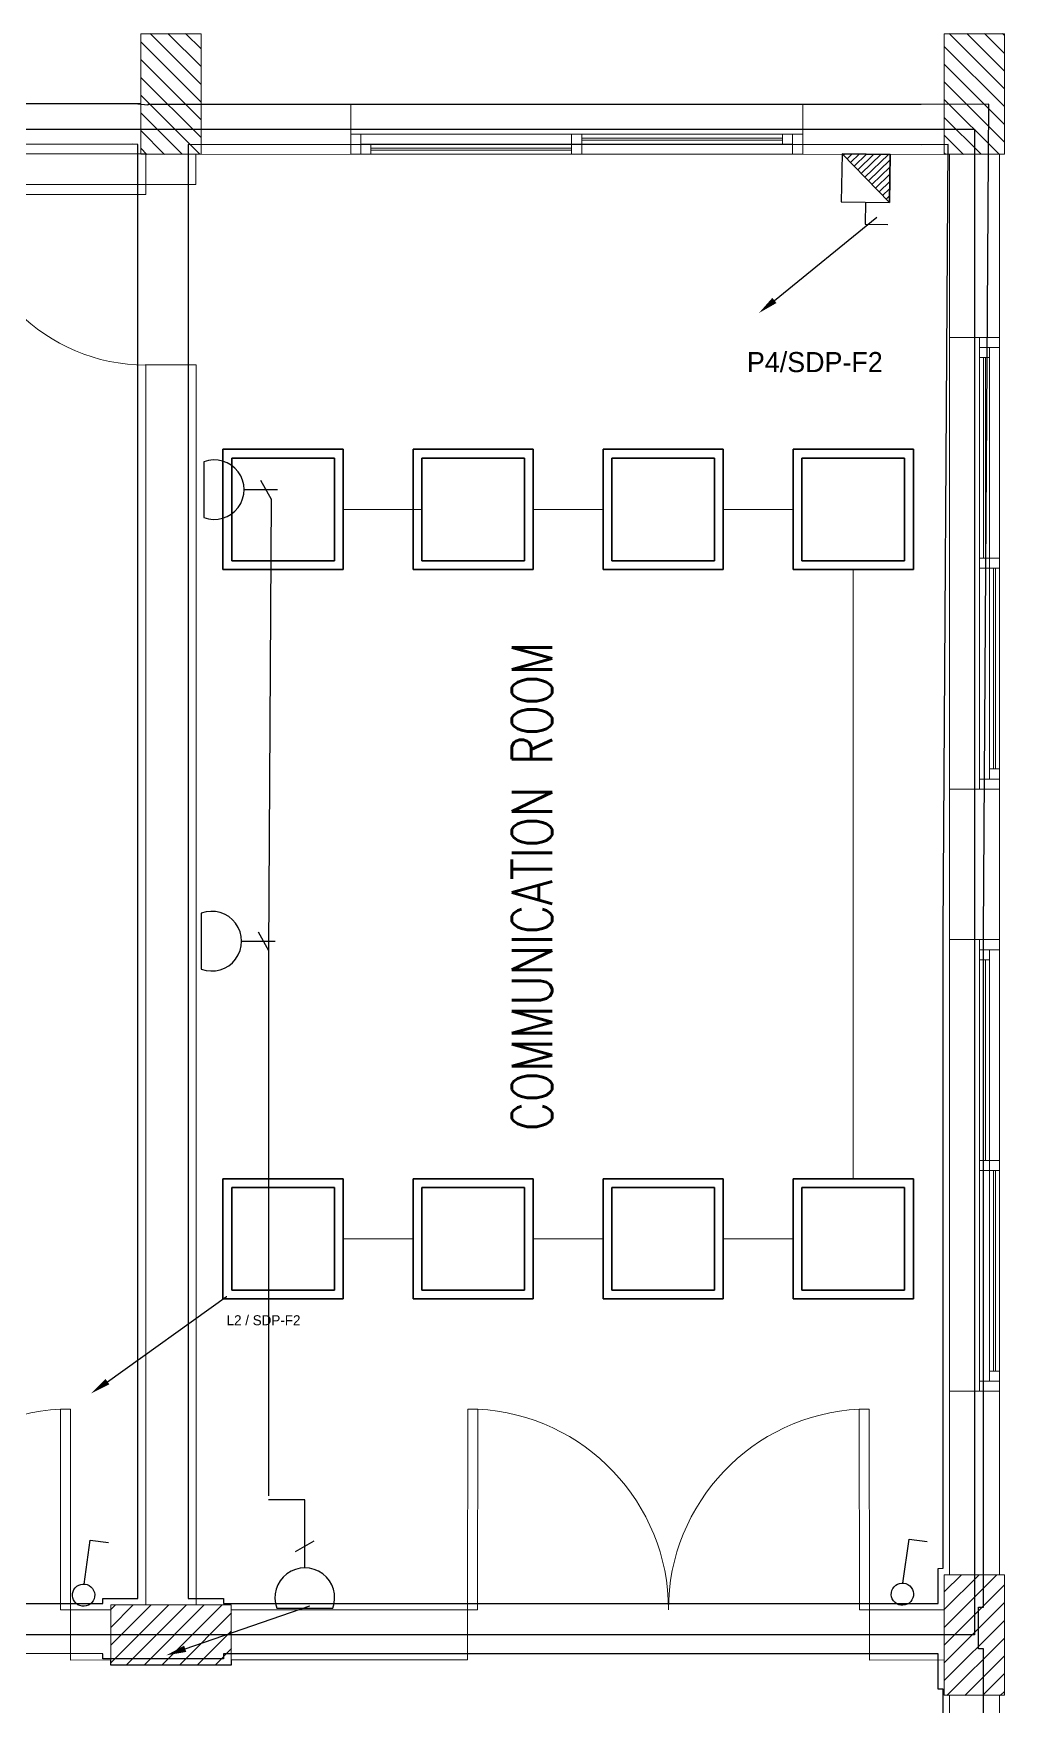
# Model space of a CAD drawing. Header units: inches. Extents: x 0 to 46333, y 12439 to 30520.
# Drawn here: x 14966 to 19800, y 21644 to 29974 of the extents above; entities that cross this region are included whole.
import ezdxf
from ezdxf import colors
from ezdxf.entities.mleader import LeaderData, LeaderLine
from ezdxf.enums import TextEntityAlignment as Align
from ezdxf.math import Vec2, Vec3

# ---------------------------------------------------------------- set-up
doc = ezdxf.new("R2010")
doc.units = ezdxf.units.IN
doc.header["$MEASUREMENT"] = 0
for name, color, linetype, lineweight in [('COLUMNS', 5, 'Continuous', 0), ('COLUMNS1', 4, 'Continuous', 0), ('DOOR', 2, 'Continuous', 0), ('E-LT-SW', 7, 'Continuous', 25), ('EQUIP', 6, 'Continuous', 0), ('TEXT', 2, 'Continuous', 0), ('WALL', 7, 'Continuous', 0), ('WINDOW', 4, 'Continuous', 0), ('WIRING', 3, 'Continuous', 0)]:
    doc.layers.add(name, color=color, linetype=linetype, lineweight=lineweight)
doc.layers.add('DLX_FL1_CONT', color=7, linetype='Continuous', true_color=0x969696)
doc.layers.add('DLX_FL1_LUM', color=7, linetype='Continuous', true_color=0xffd400)
for name, color, linetype in [('E-PW-SYM', 7, 'Continuous'), ('E-PW-TXT', 2, 'Continuous'), ('HATCH', 1, 'Continuous'), ('R2V', 6, 'Continuous'), ('Socket', 170, 'Continuous'), ('v.p', 7, 'Continuous')]:
    doc.layers.add(name, color=color, linetype=linetype)
doc.styles.add('EN-SCL', font='swisscl.ttf')
doc.styles.add('ROMANS', font='romans.shx', dxfattribs={"width": 0.7, "height": 2.5})
pattern_1 = [(225, (-3319772.4, -9831076.72), (44.19417382, -44.19417382), [])]

# ---------------------------------------------------------------- blocks, each defined once
blk = doc.blocks.new('first floor civil')
at = {"layer": 'HATCH', "linetype": 'Continuous', "extrusion": (0, 0, -1)}
h = blk.add_hatch(dxfattribs=at)
h.set_pattern_fill('ANSI31', color=9, style=0)
h.set_pattern_definition(pattern_1)
h.paths.add_polyline_path([(-598215.2, 135868.6), (-598465, 135868.5), (-598465, 135868.5), (-598515.2, 135868.5), (-598515.2, 135618.8), (-598515.2, 135618.8), (-598515.2, 135266.6), (-598215.2, 135266.3)])
h = blk.add_hatch(dxfattribs=at)
h.set_pattern_fill('ANSI31', color=9, style=0)
h.set_pattern_definition(pattern_1)
h.paths.add_polyline_path([(-602215.2, 135868.6), (-602465, 135868.5), (-602465, 135868.5), (-602515.2, 135868.5), (-602515.2, 135618.8), (-602515.2, 135618.8), (-602515.2, 135266.6), (-602215.2, 135266.3)])
at = {"layer": 'HATCH', "linetype": 'Continuous'}
h = blk.add_hatch(dxfattribs=at)
h.set_pattern_fill('ANSI31', color=9, style=0)
h.set_pattern_definition([(225, (2593349.417, -9831076.72), (44.19417382, -44.19417382), [])])
h.paths.add_polyline_path([(602215.2, 127588.6), (602465, 127588.8), (602465, 127588.8), (602515.2, 127588.8), (602515.2, 127838.5), (602515.2, 127838.5), (602515.2, 128190.7), (602215.2, 128191)])
at = {"layer": 'HATCH', "linetype": 'Continuous', "extrusion": (0, 0, -1)}
h = blk.add_hatch(dxfattribs=at)
h.set_pattern_fill('ANSI31', color=9, style=0)
h.set_pattern_definition([(315, (-3008965.02, -10242692.55), (44.19417382, 44.19417382), [])])
h.paths.add_polyline_path([(-598667.8, 128040.9), (-598667.7, 127791.2), (-598667.7, 127791.2), (-598667.7, 127740.9), (-598418, 127740.9), (-598418, 127740.9), (-598065.7, 127740.9), (-598065.5, 128040.9)])
at = {"layer": 'COLUMNS', "color": 9}
for p, q in [((598515.2, 135866.6), (598215.2, 135866.6)), ((598215.2, 135266.6), (598215.2, 135866.6)), ((598515.2, 135691.1), (598515.2, 135866.6)), ((602515.2, 135866.6), (602215.2, 135866.6)), ((602215.2, 135266.6), (602215.2, 135866.6)), ((602515.2, 135691.1), (602515.2, 135866.6)), ((598515.2, 135266.6), (598515.2, 135441.1)), ((602515.2, 135266.6), (602515.2, 135441.1)), ((598265.2, 135266.6), (598215.2, 135266.6)), ((598265.2, 135266.6), (598215.2, 135266.6)), ((602265.2, 135266.6), (602215.2, 135266.6)), ((602265.2, 128190.7), (602215.2, 128190.7)), ((602215.2, 128190.7), (602215.2, 127590.7)), ((602515.2, 128190.7), (602515.2, 128016.2)), ((598065.7, 127990.9), (598065.7, 128040.9)), ((598065.7, 128040.9), (598665.7, 128040.9)), ((598665.7, 127740.9), (598665.7, 128040.9)), ((598065.7, 127740.9), (598240.3, 127740.9)), ((598490.3, 127740.9), (598665.7, 127740.9)), ((602515.2, 127766.2), (602515.2, 127590.7)), ((602515.2, 127590.7), (602215.2, 127590.7))]:
    blk.add_line(p, q, dxfattribs=at)
at = {"layer": 'COLUMNS1', "color": 9}
for p, q in [((598515.2, 135441.1), (598515.2, 135691.1)), ((602515.2, 135441.1), (602515.2, 135691.1)), ((598515.2, 135266.6), (598265.2, 135266.6)), ((598515.2, 135266.6), (598265.2, 135266.6)), ((602515.2, 135266.6), (602265.2, 135266.6)), ((602515.2, 128190.7), (602265.2, 128190.7)), ((598065.7, 127740.9), (598065.7, 127990.9)), ((602515.2, 128016.2), (602515.2, 127766.2)), ((598240.3, 127740.9), (598490.3, 127740.9))]:
    blk.add_line(p, q, dxfattribs=at)
at = {"layer": 'DOOR', "color": 9}
for points in [[(598240.5, 135116.9), (598240.5, 135066.9), (597340.5, 135066.9), (597340.5, 135116.9)], [(597866, 128016.6), (597816, 128016.6), (597815.2, 129015.4), (597865.2, 129015.4)], [(599842.3, 128016.6), (599892.3, 128016.6), (599893.1, 129015.4), (599843.1, 129015.4)], [(601842.5, 128016.6), (601792.5, 128016.6), (601791.7, 129015.4), (601841.7, 129015.4)]]:
    blk.add_lwpolyline(points, close=True, dxfattribs=at)
for centre, radius, start, end in [((598240.5, 135116.9), 900, 180, 270), ((599842.3, 128016.6), 1000.1, 0, 87.08537)]:
    blk.add_arc(centre, radius, start, end, dxfattribs=at)
at = {"layer": 'DOOR', "color": 9, "extrusion": (0, 0, -1)}
for centre in [(-597866, 128016.6), (-601842.5, 128016.6)]:
    blk.add_arc(centre, 1000.1, 0, 87.08537, dxfattribs=at)
at = {"layer": 'EQUIP', "color": 9, "linetype": 'Continuous', "lineweight": -3}
for p, q in [((598065.7, 127740.9), (598065.7, 127765.9)), ((598665.7, 127740.9), (598065.7, 127740.9)), ((598665.7, 127766.3), (598665.7, 127740.9))]:
    blk.add_line(p, q, dxfattribs=at)
at = {"layer": 'R2V', "color": 9, "linetype": 'Continuous'}
blk.add_lwpolyline([(602365.7, 127891.2), (582865.7, 127891.1), (582866.1, 135391.1), (602366.1, 135391.2)], close=True, dxfattribs=at)
at = {"layer": 'WALL', "color": 9}
for p, q in [((597510.3, 135519.4), (598215.2, 135519.7)), ((602215.2, 135516), (598515.2, 135516.6)), ((599260.3, 135267.1), (599260.3, 135517.1)), ((601510.3, 135267.1), (601510.3, 135517.3)), ((597510.3, 135268.9), (598239.6, 135268.9)), ((598240.5, 135268.9), (598240.5, 135116.9)), ((598489.2, 135116.8), (598489.2, 135266.6)), ((602215.3, 135266), (598515.3, 135266.7)), ((602240.5, 135267.5), (602240.5, 128191.6)), ((602490.5, 135267.5), (602490.5, 128191.6)), ((598240.5, 135116.9), (598489.2, 135116.8)), ((602490.5, 134354.6), (602240.3, 134354.6)), ((598236.7, 134218), (598490.5, 134217.9)), ((598240.5, 134218), (598240.5, 128040.9)), ((598490.5, 134217.9), (598490.5, 128040.9)), ((602490.5, 132104.6), (602240.5, 132104.6)), ((602490.5, 131354.6), (602240.3, 131354.6)), ((602490.5, 129104.6), (602240.5, 129104.6)), ((597865.9, 127765.8), (597866, 128016.6)), ((598065.7, 128016.2), (597866, 128016.2)), ((599842.3, 128016.4), (598665.7, 128016.6)), ((599842.4, 127766.4), (599842.3, 128016.6)), ((601842.4, 127765.8), (601842.5, 128016.6)), ((602215.2, 128016.2), (601842.5, 128016.2)), ((598065.7, 127766.2), (597865.9, 127765.8)), ((599842.4, 127766.4), (598665.7, 127766.6)), ((602215.2, 127766.2), (601842.4, 127765.8)), ((602240.5, 127590.7), (602240.5, 121515.7)), ((602490.5, 127590.7), (602490.5, 121515.7))]:
    blk.add_line(p, q, dxfattribs=at)
at = {"layer": 'WINDOW', "color": 9}
for p, q in [((599260.3, 135517.1), (601510.3, 135517.1)), ((599260.3, 135367.1), (601510.3, 135367.1)), ((599310.3, 135367.1), (599310.3, 135267.1)), ((600360.3, 135367.1), (600360.3, 135267.1)), ((600410.3, 135367.1), (600410.3, 135267.1)), ((601410.3, 135317.1), (601410.3, 135367.1)), ((601460.3, 135367.1), (601460.3, 135267.1)), ((599310.3, 135317.1), (601460.3, 135317.1)), ((599360.3, 135317.1), (599360.3, 135267.1)), ((600360.3, 135297.1), (599360.3, 135297.1)), ((600360.3, 135287.1), (599360.3, 135287.1)), ((601410.3, 135347.1), (600410.3, 135347.1)), ((601410.3, 135337.1), (600410.3, 135337.1)), ((599260.3, 135267.1), (601510.3, 135267.1)), ((602240.5, 132104.6), (602240.5, 134354.6)), ((602390.5, 132104.6), (602390.5, 134354.6)), ((602490.5, 132104.6), (602490.5, 134354.6)), ((602390.5, 134304.6), (602490.5, 134304.6)), ((602440.5, 132154.6), (602440.5, 134304.6)), ((602440.5, 134254.6), (602390.5, 134254.6)), ((602410.5, 134254.6), (602410.5, 133254.6)), ((602420.5, 134254.6), (602420.5, 133254.6)), ((602390.5, 133254.6), (602490.5, 133254.6)), ((602390.5, 133204.6), (602490.5, 133204.6)), ((602460.5, 133204.6), (602460.5, 132204.6)), ((602470.5, 133204.6), (602470.5, 132204.6)), ((602440.5, 132204.6), (602490.5, 132204.6)), ((602390.5, 132154.6), (602490.5, 132154.6)), ((602240.5, 129104.6), (602240.5, 131354.6)), ((602390.5, 129104.6), (602390.5, 131354.6)), ((602490.5, 129104.6), (602490.5, 131354.6)), ((602390.5, 131304.6), (602490.5, 131304.6)), ((602440.5, 129154.6), (602440.5, 131304.6)), ((602440.5, 131254.6), (602390.5, 131254.6)), ((602410.5, 131254.6), (602410.5, 130254.6)), ((602420.5, 131254.6), (602420.5, 130254.6)), ((602390.5, 130254.6), (602490.5, 130254.6)), ((602390.5, 130204.6), (602490.5, 130204.6)), ((602460.5, 130204.6), (602460.5, 129204.6)), ((602470.5, 130204.6), (602470.5, 129204.6)), ((602440.5, 129204.6), (602490.5, 129204.6)), ((602390.5, 129154.6), (602490.5, 129154.6))]:
    blk.add_line(p, q, dxfattribs=at)
at = {"layer": 'TEXT', "color": 9, "style": 'ROMANS', "width": 0.8}
blk.add_text('COMMUNICATION ROOM', height=200, rotation=90, dxfattribs=at).set_placement((600263, 130402.3))
blk = doc.blocks.new('SW01')
at = {"layer": 'E-LT-SW', "color": 7}
for p, q in [((41, 113.2), (222, 294.2)), ((222, 294.2), (296.4, 219.7))]:
    blk.add_line(p, q, dxfattribs=at)
blk.add_circle((0, 64), 64, dxfattribs=at)
blk = doc.blocks.new('E-S03')
at = {"layer": 'E-PW-SYM', "color": 0}
for p, q in [((-63, 381), (63, 451)), ((-187, 0), (187, 0))]:
    blk.add_line(p, q, dxfattribs=at)
at = {"layer": 'E-PW-SYM', "color": 4}
blk.add_line((0, 270), (0, 495), dxfattribs=at)
at = {"layer": 'E-PW-SYM', "color": 0}
blk.add_arc((0, 70), 200, 339.5371, 200.4629, dxfattribs=at)
at = {"layer": 'E-PW-TXT', "style": 'EN-SCL'}
for tag, p in [('SOCKET3 ABB.', (185, 727)), ('SOCKET3', (534, 203))]:
    blk.add_attdef(tag, text='', height=250, dxfattribs=at).set_placement(p, align=Align.MIDDLE_CENTER)
blk = doc.blocks.new('E-DS02')
at = {"layer": 'E-PW-SYM'}
blk.add_line((177, 354), (-177, 0), dxfattribs=at)
blk.add_lwpolyline([(-177, 354), (-177, 0), (177, 0), (177, 354)], close=True, dxfattribs=at)
blk.add_lwpolyline([(177, 177), (337, 177), (337, 344)], dxfattribs=at)
at = {"layer": 'E-PW-TXT', "style": 'EN-SCL'}
for tag, p in [('DESCONNECT2', (545, 1110)), ('EQUIPMENT2', (545, 780))]:
    blk.add_attdef(tag, text='', height=250, dxfattribs=at).set_placement(p, align=Align.MIDDLE_LEFT)
blk.add_attdef('DISCON2.', text='', height=250, dxfattribs=at).set_placement((685, 203), align=Align.MIDDLE_CENTER)
blk = doc.blocks.new('S5')
at = {"linetype": 'Continuous'}
h = blk.add_hatch(dxfattribs=at)
h.set_pattern_fill('ANSI31', color=1, scale=300, style=0)
h.paths.add_polyline_path([(-457, -197), (-104, -550), (-457, -550)])
blk.add_lwpolyline([(-457, -197), (-104, -550), (-457, -550), (-457, -197)])
at = {"layer": 'E-PW-SYM', "color": 7, "rotation": 90}
blk.add_blockref('E-DS02', (-104, -373), dxfattribs=at)

msp = doc.modelspace()

# ---------------------------------------------------------------- linework, layer by layer
at = {"layer": 'DLX_FL1_CONT'}
for points in [[(15469.7, 29622.3, 0), (0.1, 29620, 0)], [(15534.9, 29616.5, 0), (15469.7, 29622.3, 0)], [(19385.4, 29619.4, 0), (15534.9, 29620.1, 0)], [(15534.9, 29620.1, 0), (15534.9, 29616.5, 0)], [(19721.9, 29621, 0), (19385.4, 29619.4, 0)], [(19695.9, 25497.1, 0), (19721.9, 29621, 0)], [(15460.8, 29421.8, 0), (200.5, 29419.6, 0)], [(15486.1, 29419.6, 0), (15460.8, 29421.8, 0)], [(15486.1, 29269.5, 0), (15486.1, 29419.6, 0)], [(15735.4, 29419.6, 0), (15736.6, 22177.1, 0)], [(19386.3, 29419, 0), (15735.4, 29419.6, 0)], [(19520.2, 29419.6, 0), (19386.3, 29419, 0)], [(19495.4, 25498.4, 0), (19520.2, 29419.6, 0)], [(15486.1, 28367.4, 0), (15486.1, 29269.5, 0)], [(15486.1, 22177.1, 0), (15486.1, 28367.4, 0)], [(19495.4, 22328.1, 0), (19495.4, 25498.4, 0)], [(19695.9, 22134.7, 0), (19695.9, 25497.1, 0)], [(19470.1, 22327.2, 0), (19495.4, 22328.1, 0)], [(19470.1, 22152.6, 0), (19470.1, 22327.2, 0)], [(15310.9, 22152.6, 0), (15310.9, 22177.1, 0)], [(15310.9, 22177.1, 0), (15486.1, 22177.1, 0)], [(15736.6, 22177.1, 0), (15912.3, 22177.1, 0)], [(15912.3, 22177.1, 0), (15912.3, 22152.6, 0)], [(11903, 22152.6, 0), (15310.9, 22152.6, 0)], [(15912.3, 22152.6, 0), (19470.1, 22152.6, 0)], [(19670.6, 22133.8, 0), (19695.9, 22134.7, 0)], [(19670.6, 21926.2, 0), (19670.6, 22133.8, 0)], [(19695.9, 21926.2, 0), (19670.6, 21926.2, 0)], [(19695.9, 15437.9, 0), (19695.9, 21926.2, 0)], [(15310.9, 21902.2, 0), (11903, 21902.8, 0)], [(15310.9, 21876.4, 0), (15310.9, 21902.2, 0)], [(15912.3, 21876.4, 0), (15310.9, 21876.4, 0)], [(19470.1, 21901.6, 0), (15912.3, 21902.1, 0)], [(15912.3, 21902.1, 0), (15912.3, 21876.4, 0)], [(19470.1, 21725.8, 0), (19470.1, 21901.6, 0)], [(19495.4, 21725.8, 0), (19470.1, 21725.8, 0)], [(19495.4, 19619.3, 0), (19495.4, 21725.8, 0)]]:
    msp.add_polyline3d(points, dxfattribs=at)
at = {"layer": 'DLX_FL1_LUM'}
for points in [[(15909.3, 27902, 0), (15909.3, 27303.6, 0)], [(15909.3, 27303.6, 0), (15909.3, 27902, 0)], [(15909.3, 27902, 0), (15909.3, 27902, 0)], [(16507.7, 27902, 0), (15909.3, 27902, 0)], [(15909.3, 27902, 0), (15909.3, 27902, 0)], [(15909.3, 27902, 0), (16507.7, 27902, 0)], [(15909.3, 27902, 0), (16507.7, 27902, 0)], [(15909.3, 27303.6, 0), (15909.3, 27902, 0)], [(16507.7, 27902, 0), (15909.3, 27902, 0)], [(15909.3, 27902, 0), (15909.3, 27303.6, 0)], [(15952.9, 27858.4, 0), (15952.9, 27347.2, 0)], [(16464.1, 27858.4, 0), (15952.9, 27858.4, 0)], [(15952.9, 27347.2, 0), (15952.9, 27858.4, 0)], [(15952.9, 27858.4, 0), (16464.1, 27858.4, 0)], [(16464.1, 27347.2, 0), (16464.1, 27858.4, 0)], [(16464.1, 27858.4, 0), (16464.1, 27347.2, 0)], [(16507.7, 27303.6, 0), (16507.7, 27902, 0)], [(16507.7, 27902, 0), (16507.7, 27902, 0)], [(16507.7, 27902, 0), (16507.7, 27303.6, 0)], [(16507.7, 27902, 0), (16507.7, 27902, 0)], [(16507.7, 27902, 0), (16507.7, 27303.6, 0)], [(16507.7, 27303.6, 0), (16507.7, 27902, 0)], [(16855.5, 27902, 0), (16855.5, 27303.6, 0)], [(16855.5, 27303.6, 0), (16855.5, 27902, 0)], [(16855.5, 27902, 0), (16855.5, 27902, 0)], [(17453.9, 27902, 0), (16855.5, 27902, 0)], [(16855.5, 27902, 0), (16855.5, 27902, 0)], [(16855.5, 27902, 0), (17453.9, 27902, 0)], [(16855.5, 27902, 0), (17453.9, 27902, 0)], [(16855.5, 27303.6, 0), (16855.5, 27902, 0)], [(17453.9, 27902, 0), (16855.5, 27902, 0)], [(16855.5, 27902, 0), (16855.5, 27303.6, 0)], [(16899.1, 27858.4, 0), (16899.1, 27347.2, 0)], [(17410.3, 27858.4, 0), (16899.1, 27858.4, 0)], [(16899.1, 27347.2, 0), (16899.1, 27858.4, 0)], [(16899.1, 27858.4, 0), (17410.3, 27858.4, 0)], [(17410.3, 27347.2, 0), (17410.3, 27858.4, 0)], [(17410.3, 27858.4, 0), (17410.3, 27347.2, 0)], [(17453.9, 27303.6, 0), (17453.9, 27902, 0)], [(17453.9, 27902, 0), (17453.9, 27902, 0)], [(17453.9, 27902, 0), (17453.9, 27303.6, 0)], [(17453.9, 27902, 0), (17453.9, 27902, 0)], [(17453.9, 27902, 0), (17453.9, 27303.6, 0)], [(17453.9, 27303.6, 0), (17453.9, 27902, 0)], [(17801.7, 27902, 0), (17801.7, 27303.6, 0)], [(17801.7, 27303.6, 0), (17801.7, 27902, 0)], [(17801.7, 27902, 0), (17801.7, 27902, 0)], [(18400.1, 27902, 0), (17801.7, 27902, 0)], [(17801.7, 27902, 0), (17801.7, 27902, 0)], [(17801.7, 27902, 0), (18400.1, 27902, 0)], [(17801.7, 27902, 0), (18400.1, 27902, 0)], [(17801.7, 27303.6, 0), (17801.7, 27902, 0)], [(18400.1, 27902, 0), (17801.7, 27902, 0)], [(17801.7, 27902, 0), (17801.7, 27303.6, 0)], [(17845.3, 27858.4, 0), (17845.3, 27347.2, 0)], [(18356.5, 27858.4, 0), (17845.3, 27858.4, 0)], [(17845.3, 27347.2, 0), (17845.3, 27858.4, 0)], [(17845.3, 27858.4, 0), (18356.5, 27858.4, 0)], [(18356.5, 27347.2, 0), (18356.5, 27858.4, 0)], [(18356.5, 27858.4, 0), (18356.5, 27347.2, 0)], [(18400.1, 27303.6, 0), (18400.1, 27902, 0)], [(18400.1, 27902, 0), (18400.1, 27902, 0)], [(18400.1, 27902, 0), (18400.1, 27303.6, 0)], [(18400.1, 27902, 0), (18400.1, 27902, 0)], [(18400.1, 27902, 0), (18400.1, 27303.6, 0)], [(18400.1, 27303.6, 0), (18400.1, 27902, 0)], [(18747.9, 27902, 0), (18747.9, 27303.6, 0)], [(18747.9, 27303.6, 0), (18747.9, 27902, 0)], [(18747.9, 27902, 0), (18747.9, 27902, 0)], [(19346.3, 27902, 0), (18747.9, 27902, 0)], [(18747.9, 27902, 0), (18747.9, 27902, 0)], [(18747.9, 27902, 0), (19346.3, 27902, 0)], [(18747.9, 27902, 0), (19346.3, 27902, 0)], [(18747.9, 27303.6, 0), (18747.9, 27902, 0)], [(19346.3, 27902, 0), (18747.9, 27902, 0)], [(18747.9, 27902, 0), (18747.9, 27303.6, 0)], [(18791.5, 27858.4, 0), (18791.5, 27347.2, 0)], [(19302.7, 27858.4, 0), (18791.5, 27858.4, 0)], [(18791.5, 27347.2, 0), (18791.5, 27858.4, 0)], [(18791.5, 27858.4, 0), (19302.7, 27858.4, 0)], [(19302.7, 27347.2, 0), (19302.7, 27858.4, 0)], [(19302.7, 27858.4, 0), (19302.7, 27347.2, 0)], [(19346.3, 27303.6, 0), (19346.3, 27902, 0)], [(19346.3, 27902, 0), (19346.3, 27902, 0)], [(19346.3, 27902, 0), (19346.3, 27303.6, 0)], [(19346.3, 27902, 0), (19346.3, 27902, 0)], [(19346.3, 27902, 0), (19346.3, 27303.6, 0)], [(19346.3, 27303.6, 0), (19346.3, 27902, 0)], [(15952.9, 27347.2, 0), (16464.1, 27347.2, 0)], [(16464.1, 27347.2, 0), (15952.9, 27347.2, 0)], [(16899.1, 27347.2, 0), (17410.3, 27347.2, 0)], [(17410.3, 27347.2, 0), (16899.1, 27347.2, 0)], [(17845.3, 27347.2, 0), (18356.5, 27347.2, 0)], [(18356.5, 27347.2, 0), (17845.3, 27347.2, 0)], [(18791.5, 27347.2, 0), (19302.7, 27347.2, 0)], [(19302.7, 27347.2, 0), (18791.5, 27347.2, 0)], [(15909.3, 27303.6, 0), (15909.3, 27303.6, 0)], [(15909.3, 27303.6, 0), (16507.7, 27303.6, 0)], [(16507.7, 27303.6, 0), (15909.3, 27303.6, 0)], [(15909.3, 27303.6, 0), (15909.3, 27303.6, 0)], [(16507.7, 27303.6, 0), (15909.3, 27303.6, 0)], [(15909.3, 27303.6, 0), (16507.7, 27303.6, 0)], [(16507.7, 27303.6, 0), (16507.7, 27303.6, 0)], [(16507.7, 27303.6, 0), (16507.7, 27303.6, 0)], [(16855.5, 27303.6, 0), (16855.5, 27303.6, 0)], [(16855.5, 27303.6, 0), (17453.9, 27303.6, 0)], [(17453.9, 27303.6, 0), (16855.5, 27303.6, 0)], [(16855.5, 27303.6, 0), (16855.5, 27303.6, 0)], [(17453.9, 27303.6, 0), (16855.5, 27303.6, 0)], [(16855.5, 27303.6, 0), (17453.9, 27303.6, 0)], [(17453.9, 27303.6, 0), (17453.9, 27303.6, 0)], [(17453.9, 27303.6, 0), (17453.9, 27303.6, 0)], [(17801.7, 27303.6, 0), (17801.7, 27303.6, 0)], [(17801.7, 27303.6, 0), (18400.1, 27303.6, 0)], [(18400.1, 27303.6, 0), (17801.7, 27303.6, 0)], [(17801.7, 27303.6, 0), (17801.7, 27303.6, 0)], [(18400.1, 27303.6, 0), (17801.7, 27303.6, 0)], [(17801.7, 27303.6, 0), (18400.1, 27303.6, 0)], [(18400.1, 27303.6, 0), (18400.1, 27303.6, 0)], [(18400.1, 27303.6, 0), (18400.1, 27303.6, 0)], [(18747.9, 27303.6, 0), (18747.9, 27303.6, 0)], [(18747.9, 27303.6, 0), (19346.3, 27303.6, 0)], [(19346.3, 27303.6, 0), (18747.9, 27303.6, 0)], [(18747.9, 27303.6, 0), (18747.9, 27303.6, 0)], [(19346.3, 27303.6, 0), (18747.9, 27303.6, 0)], [(18747.9, 27303.6, 0), (19346.3, 27303.6, 0)], [(19346.3, 27303.6, 0), (19346.3, 27303.6, 0)], [(19346.3, 27303.6, 0), (19346.3, 27303.6, 0)], [(15909.3, 24268.6, 0), (15909.3, 23670.2, 0)], [(15909.3, 23670.2, 0), (15909.3, 24268.6, 0)], [(15909.3, 24268.6, 0), (15909.3, 24268.6, 0)], [(16507.7, 24268.6, 0), (15909.3, 24268.6, 0)], [(15909.3, 24268.6, 0), (15909.3, 24268.6, 0)], [(15909.3, 24268.6, 0), (16507.7, 24268.6, 0)], [(15909.3, 24268.6, 0), (16507.7, 24268.6, 0)], [(15909.3, 23670.2, 0), (15909.3, 24268.6, 0)], [(16507.7, 24268.6, 0), (15909.3, 24268.6, 0)], [(15909.3, 24268.6, 0), (15909.3, 23670.2, 0)], [(16507.7, 23670.2, 0), (16507.7, 24268.6, 0)], [(16507.7, 24268.6, 0), (16507.7, 24268.6, 0)], [(16507.7, 24268.6, 0), (16507.7, 23670.2, 0)], [(16507.7, 24268.6, 0), (16507.7, 24268.6, 0)], [(16507.7, 24268.6, 0), (16507.7, 23670.2, 0)], [(16507.7, 23670.2, 0), (16507.7, 24268.6, 0)], [(16855.5, 24268.6, 0), (16855.5, 23670.2, 0)], [(16855.5, 23670.2, 0), (16855.5, 24268.6, 0)], [(16855.5, 24268.6, 0), (16855.5, 24268.6, 0)], [(17453.9, 24268.6, 0), (16855.5, 24268.6, 0)], [(16855.5, 24268.6, 0), (16855.5, 24268.6, 0)], [(16855.5, 24268.6, 0), (17453.9, 24268.6, 0)], [(16855.5, 24268.6, 0), (17453.9, 24268.6, 0)], [(16855.5, 23670.2, 0), (16855.5, 24268.6, 0)], [(17453.9, 24268.6, 0), (16855.5, 24268.6, 0)], [(16855.5, 24268.6, 0), (16855.5, 23670.2, 0)], [(17453.9, 23670.2, 0), (17453.9, 24268.6, 0)], [(17453.9, 24268.6, 0), (17453.9, 24268.6, 0)], [(17453.9, 24268.6, 0), (17453.9, 23670.2, 0)], [(17453.9, 24268.6, 0), (17453.9, 24268.6, 0)], [(17453.9, 24268.6, 0), (17453.9, 23670.2, 0)], [(17453.9, 23670.2, 0), (17453.9, 24268.6, 0)], [(17801.7, 24268.6, 0), (17801.7, 23670.2, 0)], [(17801.7, 23670.2, 0), (17801.7, 24268.6, 0)], [(17801.7, 24268.6, 0), (17801.7, 24268.6, 0)], [(18400.1, 24268.6, 0), (17801.7, 24268.6, 0)], [(17801.7, 24268.6, 0), (17801.7, 24268.6, 0)], [(17801.7, 24268.6, 0), (18400.1, 24268.6, 0)], [(17801.7, 24268.6, 0), (18400.1, 24268.6, 0)], [(17801.7, 23670.2, 0), (17801.7, 24268.6, 0)], [(18400.1, 24268.6, 0), (17801.7, 24268.6, 0)], [(17801.7, 24268.6, 0), (17801.7, 23670.2, 0)], [(18400.1, 23670.2, 0), (18400.1, 24268.6, 0)], [(18400.1, 24268.6, 0), (18400.1, 24268.6, 0)], [(18400.1, 24268.6, 0), (18400.1, 23670.2, 0)], [(18400.1, 24268.6, 0), (18400.1, 24268.6, 0)], [(18400.1, 24268.6, 0), (18400.1, 23670.2, 0)], [(18400.1, 23670.2, 0), (18400.1, 24268.6, 0)], [(18747.9, 24268.6, 0), (18747.9, 23670.2, 0)], [(18747.9, 23670.2, 0), (18747.9, 24268.6, 0)], [(18747.9, 24268.6, 0), (18747.9, 24268.6, 0)], [(19346.3, 24268.6, 0), (18747.9, 24268.6, 0)], [(18747.9, 24268.6, 0), (18747.9, 24268.6, 0)], [(18747.9, 24268.6, 0), (19346.3, 24268.6, 0)], [(18747.9, 24268.6, 0), (19346.3, 24268.6, 0)], [(18747.9, 23670.2, 0), (18747.9, 24268.6, 0)], [(19346.3, 24268.6, 0), (18747.9, 24268.6, 0)], [(18747.9, 24268.6, 0), (18747.9, 23670.2, 0)], [(19346.3, 23670.2, 0), (19346.3, 24268.6, 0)], [(19346.3, 24268.6, 0), (19346.3, 24268.6, 0)], [(19346.3, 24268.6, 0), (19346.3, 23670.2, 0)], [(19346.3, 24268.6, 0), (19346.3, 24268.6, 0)], [(19346.3, 24268.6, 0), (19346.3, 23670.2, 0)], [(19346.3, 23670.2, 0), (19346.3, 24268.6, 0)], [(15952.9, 24225, 0), (15952.9, 23713.8, 0)], [(16464.1, 24225, 0), (15952.9, 24225, 0)], [(15952.9, 23713.8, 0), (15952.9, 24225, 0)], [(15952.9, 24225, 0), (16464.1, 24225, 0)], [(16464.1, 23713.8, 0), (16464.1, 24225, 0)], [(16464.1, 24225, 0), (16464.1, 23713.8, 0)], [(16899.1, 24225, 0), (16899.1, 23713.8, 0)], [(17410.3, 24225, 0), (16899.1, 24225, 0)], [(16899.1, 23713.8, 0), (16899.1, 24225, 0)], [(16899.1, 24225, 0), (17410.3, 24225, 0)], [(17410.3, 23713.8, 0), (17410.3, 24225, 0)], [(17410.3, 24225, 0), (17410.3, 23713.8, 0)], [(17845.3, 24225, 0), (17845.3, 23713.8, 0)], [(18356.5, 24225, 0), (17845.3, 24225, 0)], [(17845.3, 23713.8, 0), (17845.3, 24225, 0)], [(17845.3, 24225, 0), (18356.5, 24225, 0)], [(18356.5, 23713.8, 0), (18356.5, 24225, 0)], [(18356.5, 24225, 0), (18356.5, 23713.8, 0)], [(18791.5, 24225, 0), (18791.5, 23713.8, 0)], [(19302.7, 24225, 0), (18791.5, 24225, 0)], [(18791.5, 23713.8, 0), (18791.5, 24225, 0)], [(18791.5, 24225, 0), (19302.7, 24225, 0)], [(19302.7, 23713.8, 0), (19302.7, 24225, 0)], [(19302.7, 24225, 0), (19302.7, 23713.8, 0)], [(15909.3, 23670.2, 0), (15909.3, 23670.2, 0)], [(15909.3, 23670.2, 0), (16507.7, 23670.2, 0)], [(16507.7, 23670.2, 0), (15909.3, 23670.2, 0)], [(15909.3, 23670.2, 0), (15909.3, 23670.2, 0)], [(16507.7, 23670.2, 0), (15909.3, 23670.2, 0)], [(15909.3, 23670.2, 0), (16507.7, 23670.2, 0)], [(15952.9, 23713.8, 0), (16464.1, 23713.8, 0)], [(16464.1, 23713.8, 0), (15952.9, 23713.8, 0)], [(16507.7, 23670.2, 0), (16507.7, 23670.2, 0)], [(16507.7, 23670.2, 0), (16507.7, 23670.2, 0)], [(16855.5, 23670.2, 0), (16855.5, 23670.2, 0)], [(16855.5, 23670.2, 0), (17453.9, 23670.2, 0)], [(17453.9, 23670.2, 0), (16855.5, 23670.2, 0)], [(16855.5, 23670.2, 0), (16855.5, 23670.2, 0)], [(17453.9, 23670.2, 0), (16855.5, 23670.2, 0)], [(16855.5, 23670.2, 0), (17453.9, 23670.2, 0)], [(16899.1, 23713.8, 0), (17410.3, 23713.8, 0)], [(17410.3, 23713.8, 0), (16899.1, 23713.8, 0)], [(17453.9, 23670.2, 0), (17453.9, 23670.2, 0)], [(17453.9, 23670.2, 0), (17453.9, 23670.2, 0)], [(17801.7, 23670.2, 0), (17801.7, 23670.2, 0)], [(17801.7, 23670.2, 0), (18400.1, 23670.2, 0)], [(18400.1, 23670.2, 0), (17801.7, 23670.2, 0)], [(17801.7, 23670.2, 0), (17801.7, 23670.2, 0)], [(18400.1, 23670.2, 0), (17801.7, 23670.2, 0)], [(17801.7, 23670.2, 0), (18400.1, 23670.2, 0)], [(17845.3, 23713.8, 0), (18356.5, 23713.8, 0)], [(18356.5, 23713.8, 0), (17845.3, 23713.8, 0)], [(18400.1, 23670.2, 0), (18400.1, 23670.2, 0)], [(18400.1, 23670.2, 0), (18400.1, 23670.2, 0)], [(18747.9, 23670.2, 0), (18747.9, 23670.2, 0)], [(18747.9, 23670.2, 0), (19346.3, 23670.2, 0)], [(19346.3, 23670.2, 0), (18747.9, 23670.2, 0)], [(18747.9, 23670.2, 0), (18747.9, 23670.2, 0)], [(19346.3, 23670.2, 0), (18747.9, 23670.2, 0)], [(18747.9, 23670.2, 0), (19346.3, 23670.2, 0)], [(18791.5, 23713.8, 0), (19302.7, 23713.8, 0)], [(19302.7, 23713.8, 0), (18791.5, 23713.8, 0)], [(19346.3, 23670.2, 0), (19346.3, 23670.2, 0)], [(19346.3, 23670.2, 0), (19346.3, 23670.2, 0)]]:
    msp.add_polyline3d(points, dxfattribs=at)
at = {"layer": 'Socket'}
for points in [[(16148.9, 27654.6), (16136.4, 25405.1), (16136.4, 22689)], [(16316.8, 22438.4), (16316.8, 22668.5), (16136.4, 22668.5)]]:
    msp.add_lwpolyline(points, dxfattribs=at)
at = {"layer": 'WIRING'}
for p, q in [((16507.7, 27602.8), (16899.1, 27602.8)), ((17453.9, 27602.8), (17801.7, 27602.8)), ((18400.1, 27602.8), (18747.9, 27602.8)), ((19047.1, 27303.6), (19047.1, 24268.6)), ((16855.5, 23969.4), (16507.7, 23969.4)), ((17801.7, 23969.4), (17453.9, 23969.4)), ((18747.9, 23969.4), (18400.1, 23969.4))]:
    msp.add_line(p, q, dxfattribs=at)

# ---------------------------------------------------------------- block references
at = {"xscale": 0.6787878816776356, "yscale": 0.6787878816776356, "zscale": 0.6787878816776356, "rotation": 179.1472164628514}
msp.add_blockref('S5', (18915, 29002.2), dxfattribs=at)
at = {"layer": 'E-LT-SW', "xscale": 0.8650601911002304, "yscale": 0.8650601342922073, "zscale": 0.8650601323381149, "rotation": 37.02456094101248}
for p in [(15248.8, 22150), (19324.8, 22154.8)]:
    msp.add_blockref('SW01', p, dxfattribs=at)
at = {"layer": 'E-PW-SYM', "color": 4, "xscale": 0.7424242388122365, "yscale": 0.7424242388122365, "zscale": 0.7424242388122365, "rotation": 270}
for p in [(15814.1, 27701.2), (15801.6, 25451.7)]:
    msp.add_blockref('E-S03', p, dxfattribs=at)
at = {"layer": 'E-PW-SYM', "color": 4, "xscale": 0.7424242388122365, "yscale": 0.7424242388122365, "zscale": 0.7424242388122365}
msp.add_blockref('E-S03', (16316.8, 22129.5), dxfattribs=at)
at = {"layer": 'v.p', "color": 1, "linetype": 'Continuous'}
msp.add_blockref('first floor civil', (-582715.1, -105895.1), dxfattribs=at)

# ---------------------------------------------------------------- texts
at = {"layer": 'Socket', "insert": (18517.6, 28386.5), "char_height": 100, "attachment_point": 1}
msp.add_mtext_dynamic_manual_height_columns('P4/SDP-F2', width=484, gutter_width=1, heights=[0], dxfattribs=at)
at = {"layer": 'WIRING', "insert": (15927.4, 23588.5), "char_height": 50, "attachment_point": 1}
msp.add_mtext_dynamic_manual_height_columns('L2 / SDP-F2', width=748, gutter_width=1, heights=[0], dxfattribs=at)

# ---------------------------------------------------------------- leaders
at = {"layer": 'Socket'}
ml = msp.add_multileader_mtext('Standard', dxfattribs=at)
ml.set_content('', color=256)
ml.set_leader_properties()
ml.build(insert=Vec2(0, 0))
ml.multileader.update_dxf_attribs({"dogleg_length": 0.36, "arrow_head_size": 100})
ctx = ml.context
ctx.base_point, ctx.char_height, ctx.arrow_head_size, ctx.landing_gap_size, ctx.plane_origin, ctx.plane_x_axis, ctx.plane_y_axis = Vec3(19164.1, 29057.7), 0.18, 100, 0.09, Vec3(18576.9, 28580.4), Vec3(0.805304, -0.592862), Vec3(0.592862, 0.805304)
notes = []
notes.append((ctx, [(0, (1, 1, 0), (19163.8, 29057.9), (0.805304, -0.592862), 0.36, [(0, [(18576.9, 28580.4)], 0, [])])]))
ctx.mtext.insert, ctx.mtext.text_direction, ctx.mtext.rotation, ctx.mtext.flow_direction = Vec3(19164.2, 29057.7), Vec3(0.805304, -0.592862), 5.648577, 5
ml = msp.add_multileader_mtext('Standard', dxfattribs=at)
ml.set_content('', color=256)
ml.set_leader_properties()
ml.build(insert=Vec2(0, 0))
ml.multileader.update_dxf_attribs({"dogleg_length": 0.36, "arrow_head_size": 100})
ctx = ml.context
ctx.base_point, ctx.char_height, ctx.arrow_head_size, ctx.landing_gap_size, ctx.plane_origin, ctx.plane_x_axis, ctx.plane_y_axis = Vec3(16342.1, 22141.2), 0.18, 100, 0.09, Vec3(15626.8, 21894.2), Vec3(0.553143, -0.833087), Vec3(0.833087, 0.553143)
notes.append((ctx, [(0, (1, 1, 0), (16341.9, 22141.5), (0.553143, -0.833087), 0.36, [(0, [(15626.8, 21894.2)], 0, [])])]))
ctx.mtext.insert, ctx.mtext.text_direction, ctx.mtext.rotation, ctx.mtext.flow_direction = Vec3(16342.2, 22141.2), Vec3(0.553143, -0.833087), 5.298521, 5
at = {"layer": 'WIRING'}
ml = msp.add_multileader_mtext('Standard', dxfattribs=at)
ml.set_content('', color=256)
ml.set_leader_properties()
ml.build(insert=Vec2(0, 0))
ml.multileader.update_dxf_attribs({"text_right_attachment_type": 6, "dogleg_length": 0.36, "arrow_head_size": 100})
ctx = ml.context
ctx.base_point, ctx.char_height, ctx.arrow_head_size, ctx.landing_gap_size, ctx.plane_origin, ctx.plane_x_axis, ctx.plane_y_axis = Vec3(15928.1, 23681.7), 0.18, 100, 0.09, Vec3(12835, 18324.2), Vec3(-1, 0), Vec3(0, -1)
ctx.right_attachment, ctx.text_align_type = 6, 2
notes.append((ctx, [(0, (1, 1, 0), (15927.4, 23681.8), (1, 0), 0.519, [(0, [(15253.2, 23199.3)], 0, [])])]))
ctx.mtext.insert, ctx.mtext.text_direction, ctx.mtext.rotation, ctx.mtext.alignment, ctx.mtext.flow_direction = Vec3(15928, 23681.6), Vec3(-1, 0), 3.141593, 3, 5
for ctx, leaders in notes:
    for number, flags, end, landing, length, lines in leaders:
        leader = LeaderData()
        leader.index, (leader.has_last_leader_line, leader.has_dogleg_vector, leader.attachment_direction) = number, flags
        leader.last_leader_point, leader.dogleg_vector, leader.dogleg_length = Vec3(end), Vec3(landing), length
        for number, points, colour, breaks in lines:
            line = LeaderLine()
            line.index, line.vertices, line.color, line.breaks = number, Vec3.list(points), colors.encode_raw_color(colour), breaks
            leader.lines.append(line)
        ctx.leaders.append(leader)

doc.saveas('drawing.dxf')
